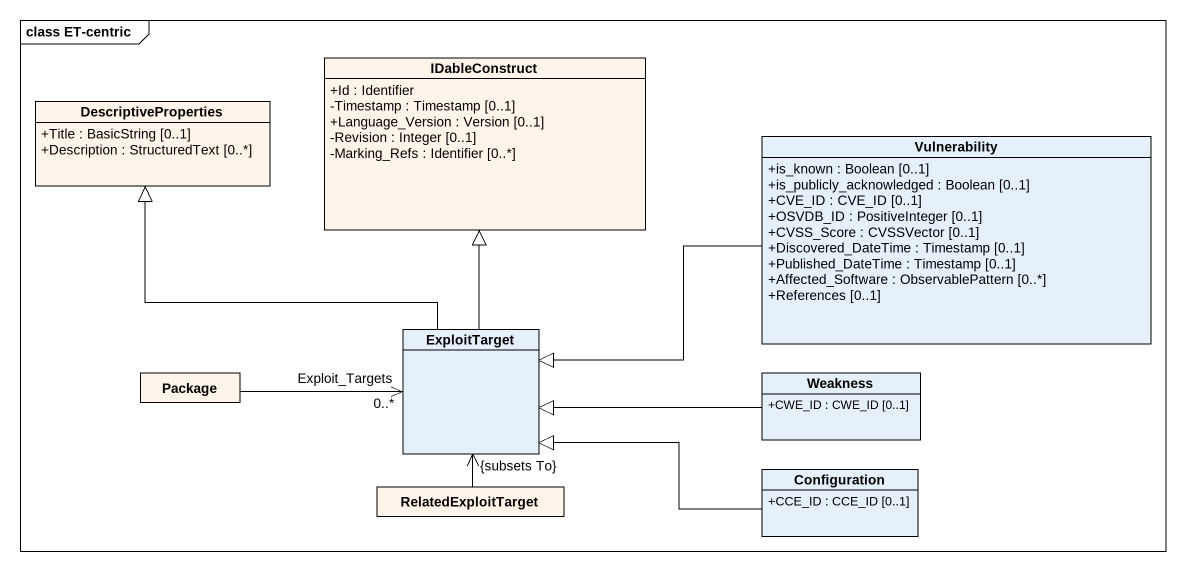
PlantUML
@startuml
mainframe class ET-centric
hide circle
hide empty members
skinparam classAttributeIconSize 0
class DescriptiveProperties #FFF4EA {
  +Title : BasicString [0..1]
  +Description : StructuredText [0..*]
}
class IDableConstruct #FFF4EA {
  +Id : Identifier
  -Timestamp : Timestamp [0..1]
  +Language_Version : Version [0..1]
  -Revision : Integer [0..1]
  -Marking_Refs : Identifier [0..*]
}
class Vulnerability {
  +is_known : Boolean [0..1]
  +is_publicly_acknowledged : Boolean [0..1]
  +CVE_ID : CVE_ID [0..1]
  +OSVDB_ID : PositiveInteger [0..1]
  +CVSS_Score : CVSSVector [0..1]
  +Discovered_DateTime : Timestamp [0..1]
  +Published_DateTime : Timestamp [0..1]
  +Affected_Software : ObservablePattern [0..*]
  +References [0..1]
}
class ExploitTarget
class "Package" as Package_ #FFF4EA
class Weakness {
  +CWE_ID : CWE_ID [0..1]
}
class RelatedExploitTarget #FFF4EA
class Configuration {
  +CCE_ID : CCE_ID [0..1]
}
Vulnerability -left-|> ExploitTarget
ExploitTarget -up-|> DescriptiveProperties
ExploitTarget -up-|> IDableConstruct
ExploitTarget "Exploit_Targets\n0..*" <-left- Package_
Weakness -left-|> ExploitTarget
RelatedExploitTarget -up-> "{subsets To}" ExploitTarget
Configuration -left-|> ExploitTarget
@enduml
